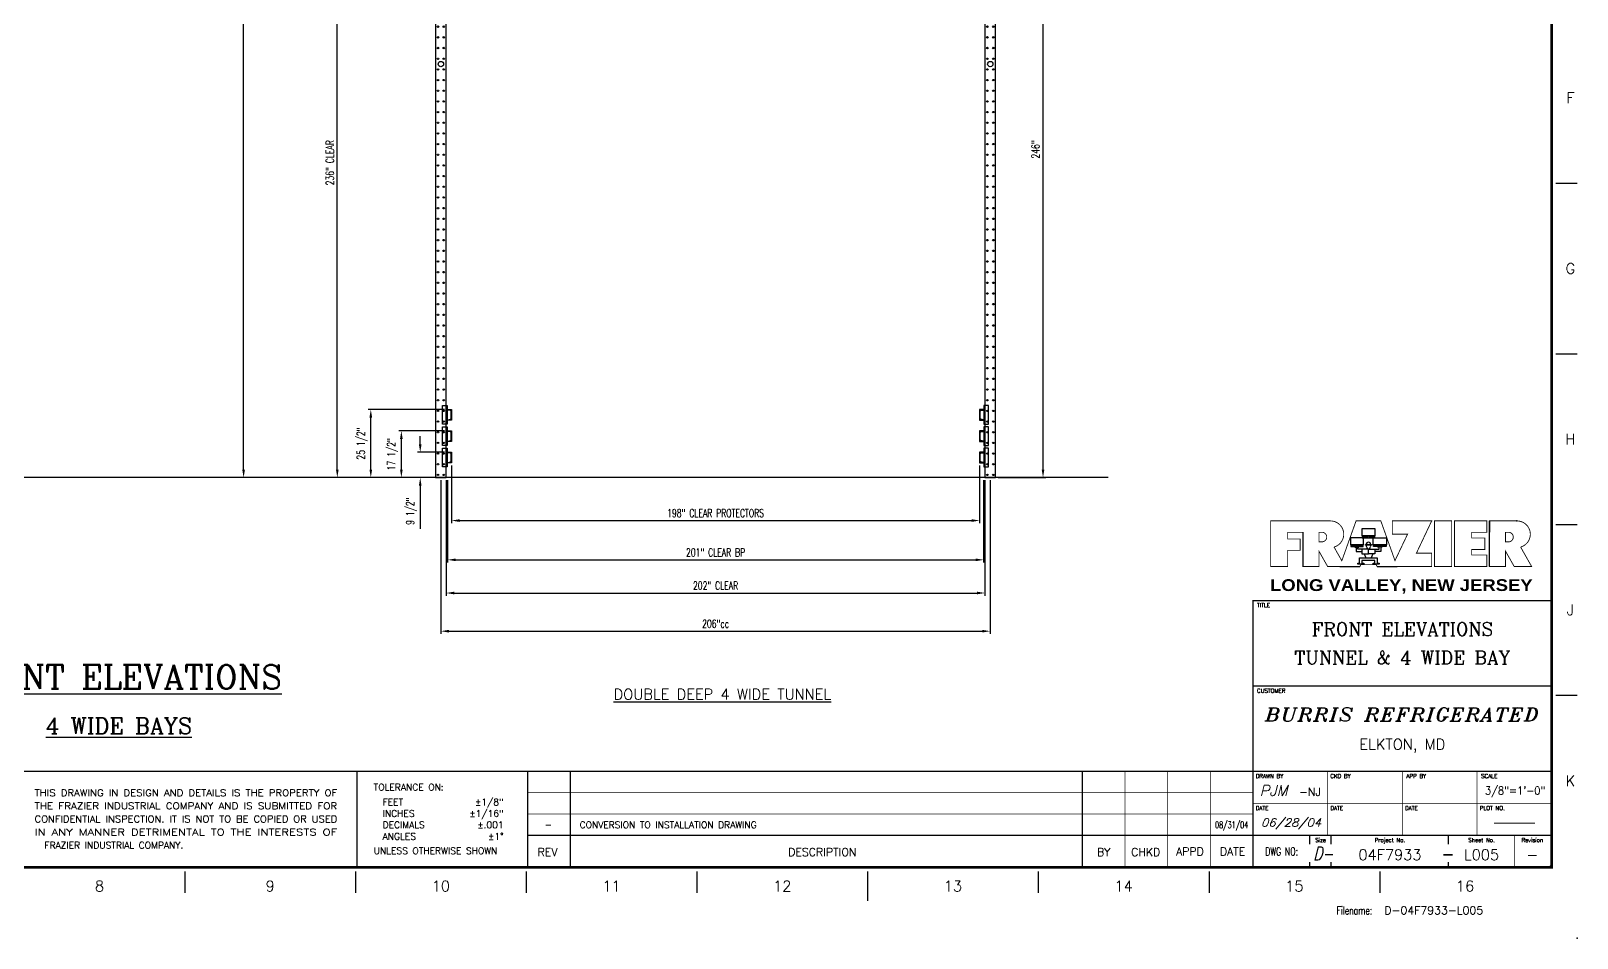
# Model space of a CAD drawing. Extents: x -10 to 1034, y -27 to 667.
# Drawn here: x 454 to 1034, y -27 to 313 of the extents above; entities that cross this region are included whole.
import ezdxf
from ezdxf.enums import TextEntityAlignment as Align

# ---------------------------------------------------------------- set-up
doc = ezdxf.new("R2010")
doc.units = 0
doc.header["$LTSCALE"] = 8
doc.header["$MEASUREMENT"] = 0
doc.linetypes.add('HIDDEN2', pattern=[0.1875, 0.125, -0.0625])
doc.layers.get('0').update_dxf_attribs({"linetype": 'CONTINUOUS'})
doc.layers.get('DEFPOINTS').update_dxf_attribs({"linetype": 'CONTINUOUS'})
for name, color, linetype in [('BORD', 8, 'CONTINUOUS'), ('FDIM', 2, 'CONTINUOUS'), ('HIDDENL2', 92, 'HIDDEN2'), ('OBJCYAN', 4, 'CONTINUOUS'), ('OBJGREEN', 3, 'CONTINUOUS'), ('OBJRED', 1, 'CONTINUOUS'), ('OBJTHIN', 11, 'CONTINUOUS'), ('TEXTL', 2, 'CONTINUOUS')]:
    doc.layers.add(name, color=color, linetype=linetype)
doc.styles.add('2THIRDS', font='romans.shx', dxfattribs={"width": 0.7})
doc.styles.add('BOLD', font='BOLD')
doc.styles.add('BORDER', font='SIMPLEX')
doc.styles.add('COMPLEX', font='complex')
doc.styles.add('ITALIC', font='italic')
doc.styles.add('ITALICT', font='italict', dxfattribs={"height": 24})
doc.styles.add('ROMAND', font='romand.shx')
doc.styles.add('SCRIPTC', font='SCRIPTC')
doc.styles.add('SIMPLEX', font='simplex.shx')
doc.dimstyles.new('2TFR32', dxfattribs={"dimtxt": 0.0938, "dimasz": 0.09375, "dimexe": 0.03125, "dimexo": 0.03125, "dimgap": 0.03125, "dimtad": 1, "dimdec": 5, "dimzin": 1, "dimdsep": 46, "dimlunit": 5, "dimtxsty": '2THIRDS', "dimcen": 0.09375, "dimclrd": 256, "dimclre": 256, "dimclrt": 256, "dimadec": 0, "dimazin": 0, "dimtfac": 0.75, "dimtdec": 4, "dimtofl": 0, "dimtmove": 0, "dimatfit": 0, "dimfxl": 0, "dimfrac": 2, "dimtolj": 1, "dimtzin": 0, "dimarcsym": 0})

# ---------------------------------------------------------------- blocks, each defined once
blk = doc.blocks.new('FLOGO')
at = {"layer": 'BORD'}
for p, q in [((0.378, 0.401), (0.378, 0)), ((2.564, 0.534), (2.564, 0.401)), ((2.564, 0), (2.564, 0.534)), ((0.81, 0), (1.044, 0)), ((1.248, 0), (1.482, 0))]:
    blk.add_line(p, q, dxfattribs=at)
at = {"layer": 'BORD', "const_width": 0.0101}
for points in [[(1.887, 0.534), (1.708, 0.156), (1.887, 0.156), (1.887, 0), (1.248, 0), (1.235, 0.022), (1.057, 0.022), (1.046, 0), (0.668, 0), (0.567, 0.178), (0.567, 0), (0.378, 0), (0.378, 0.401), (0.2, 0.401), (0.2, 0.323), (0.347, 0.323), (0.347, 0.189), (0.2, 0.189), (0.2, 0), (0, 0), (0, 0.534), (0.378, 0.534), (0.645, 0.534), (0.701, 0.534, -0.869818), (0.743, 0.228), (0.834, 0.067), (1.001, 0.534), (1.291, 0.534), (1.457, 0.069), (1.604, 0.378), (1.426, 0.378), (1.426, 0.534), (1.893, 0.534)], [(2.564, 0.534), (2.831, 0.534), (2.564, 0.534), (2.564, 0), (2.753, 0), (2.753, 0.178), (2.854, 0), (3.058, 0), (2.929, 0.228, 0.869818), (2.887, 0.534), (2.831, 0.534)]]:
    blk.add_lwpolyline(points, format="xyb", dxfattribs=at)
for points in [[(0.601, 0.289), (0.567, 0.289), (0.567, 0.401), (0.601, 0.401, -1)], [(2.753, 0.289), (2.753, 0.401), (2.787, 0.401, -1), (2.787, 0.289)]]:
    blk.add_lwpolyline(points, format="xyb", close=True, dxfattribs=at)
at = {"layer": 'BORD'}
for points in [[(1.07, 0.358), (1.224, 0.358), (1.224, 0.44), (1.07, 0.44)], [(0.936, 0.255), (1.089, 0.255), (1.089, 0.337), (0.936, 0.337)], [(0.938, 0.234), (1.086, 0.234), (1.086, 0.255), (0.938, 0.255)], [(0.954, 0.24), (1.002, 0.24), (1.002, 0.25), (0.954, 0.25)], [(1.07, 0.24), (1.022, 0.24), (1.022, 0.25), (1.07, 0.25)], [(1.073, 0.337), (1.221, 0.337), (1.221, 0.358), (1.073, 0.358)], [(1.089, 0.343), (1.137, 0.343), (1.137, 0.352), (1.089, 0.352)], [(1.11, 0.251), (1.11, 0.256), (1.182, 0.256), (1.182, 0.251)], [(1.205, 0.343), (1.157, 0.343), (1.157, 0.352), (1.205, 0.352)], [(1.356, 0.255), (1.203, 0.255), (1.203, 0.337), (1.356, 0.337)], [(1.354, 0.234), (1.206, 0.234), (1.206, 0.255), (1.354, 0.255)], [(1.222, 0.24), (1.27, 0.24), (1.27, 0.25), (1.222, 0.25)], [(1.338, 0.24), (1.29, 0.24), (1.29, 0.25), (1.338, 0.25)], [(1.07, 0.071), (1.07, 0.041), (1.091, 0.041), (1.091, 0.027), (1.021, 0.027), (1.021, 0.041), (1.043, 0.041), (1.043, 0.102), (1.249, 0.102), (1.249, 0.041), (1.271, 0.041), (1.271, 0.027), (1.2, 0.027), (1.2, 0.041), (1.222, 0.041), (1.222, 0.071)]]:
    blk.add_lwpolyline(points, close=True, dxfattribs=at)
at = {"layer": 'BORD', "const_width": 0.0101}
for points in [[(1.921, 0), (1.921, 0.534), (2.121, 0.534), (2.121, 0)], [(2.154, 0), (2.154, 0.534), (2.533, 0.534), (2.533, 0.401), (2.355, 0.401), (2.355, 0.334), (2.51, 0.334), (2.51, 0.2), (2.355, 0.2), (2.355, 0.134), (2.533, 0.134), (2.533, 0)]]:
    blk.add_lwpolyline(points, close=True, dxfattribs=at)
at = {"layer": 'BORD'}
for points in [[(1.07, 0.205), (1.07, 0.15), (1.146, 0.15), (1.146, 0.205), (1.021, 0.205), (1.021, 0.226), (1.034, 0.226), (1.034, 0.234), (0.988, 0.234), (0.988, 0.226), (1.001, 0.226), (1.001, 0.174), (1.07, 0.174)], [(1.127, 0.205), (1.13, 0.216)], [(1.222, 0.205), (1.222, 0.15), (1.146, 0.15), (1.146, 0.205), (1.271, 0.205), (1.271, 0.226), (1.257, 0.226), (1.257, 0.234), (1.304, 0.234), (1.304, 0.226), (1.291, 0.226), (1.291, 0.174), (1.222, 0.174)], [(1.165, 0.205), (1.162, 0.216)], [(1.096, 0.15), (1.115, 0.102)], [(1.196, 0.15), (1.177, 0.102)]]:
    blk.add_lwpolyline(points, dxfattribs=at)
for points in [[(1.174, 0.256, 0.378608), (1.146, 0.285, 0.378608), (1.118, 0.256, 0.378608)], [(1.121, 0.251, 0.351419), (1.123, 0.23), (1.127, 0.225, 0.337041), (1.146, 0.205, 0.337041), (1.165, 0.225), (1.169, 0.23, 0.351419), (1.171, 0.251)]]:
    blk.add_lwpolyline(points, format="xyb", dxfattribs=at)
blk.add_point((2.884, 0.534), dxfattribs=at)
blk.add_point((2.884, 0.534), dxfattribs=at)
blk = doc.blocks.new('sbord_d')
at = {"layer": 'BORD'}
for p, q in [((32.063, 8), (32.312, 8)), ((32.063, 6), (32.312, 6)), ((32.063, 4), (32.312, 4)), ((32.063, 2), (32.312, 2)), ((28.848, 0.821), (28.848, 0.821)), ((29.182, 0.258), (29.182, 0.354)), ((29.432, 0.258), (29.432, 0.354)), ((30.807, 0.258), (30.807, 0.354)), ((29.182, -0.016), (29.182, 0.044)), ((29.432, -0.016), (29.432, 0.044)), ((30.807, -0.016), (30.807, 0.044)), ((16, -0.062), (16, -0.312)), ((18, -0.062), (18, -0.312)), ((20, -0.062), (20, -0.312)), ((22, -0.062), (22, -0.312)), ((24, -0.062), (24, -0.406)), ((26, -0.062), (26, -0.312)), ((28, -0.062), (28, -0.312)), ((30, -0.062), (30, -0.312))]:
    blk.add_line(p, q, dxfattribs=at)
at = {"layer": 'BORD', "const_width": 0.0313}
blk.add_lwpolyline([(-0.016, -0.016), (32.016, -0.016), (32.016, 20.016), (-0.016, 20.016)], close=True, dxfattribs=at)
at = {"layer": 'BORD'}
for points, const_width in [([(28.516, -0.016), (28.516, 0.359), (28.516, 0.734), (28.516, 1.109), (28.516, 2.109), (28.516, 3.109), (32.016, 3.109)], 0.0156), ([(28.516, 2.109), (32.016, 2.109)], 0.0156), ([(18.016, 1.109), (14.016, 1.109), (14.016, -0.016)], 0.0156), ([(20.016, 1.109), (18.016, 1.109), (18.016, -0.016)], 0.0156), ([(28.516, 1.109), (28.016, 1.109), (27.516, 1.109), (27.016, 1.109), (26.516, 1.109), (20.516, 1.109), (20.016, 1.109), (20.016, 0.859)], 0.0156), ([(20.516, 1.109), (20.516, 0.859)], 0.0156), ([(26.516, 1.109), (26.516, 0.859)], 0.0156), ([(27.016, 1.109), (27.016, 0.859)], 0.00781), ([(27.516, 1.109), (27.516, 0.859)], 0.00781), ([(28.016, 1.109), (28.016, 0.859)], 0.00781), ([(28.516, 1.109), (32.016, 1.109)], 0.0156), ([(29.391, 1.109), (29.391, 0.734), (29.391, 0.359)], 0.00781), ([(30.266, 1.109), (30.266, 0.734), (30.266, 0.359)], 0.00781), ([(31.141, 1.109), (31.141, 0.734), (31.141, 0.359)], 0.00781), ([(20.016, 0.859), (20.016, 0.609)], 0.0156), ([(20.016, 0.859), (28.516, 0.859)], 0.00781), ([(20.516, 0.859), (20.516, 0.609)], 0.0156), ([(26.516, 0.859), (26.516, 0.609)], 0.0156), ([(27.016, 0.859), (27.016, 0.609)], 0.00781), ([(27.516, 0.859), (27.516, 0.609)], 0.00781), ([(28.016, 0.859), (28.016, 0.609)], 0.00781), ([(28.516, 0.734), (32.016, 0.734)], 0.00781), ([(20.016, 0.609), (20.016, 0.359)], 0.0156), ([(20.016, 0.609), (28.516, 0.609)], 0.00781), ([(20.516, 0.609), (20.516, 0.359)], 0.0156), ([(26.516, 0.609), (26.516, 0.359)], 0.0156), ([(27.016, 0.609), (27.016, 0.359)], 0.00781), ([(27.516, 0.609), (27.516, 0.359)], 0.00781), ([(28.016, 0.609), (28.016, 0.359)], 0.00781), ([(20.016, 0.359), (28.516, 0.359)], 0.0156), ([(20.016, 0.359), (20.016, 0)], 0.0156), ([(20.516, 0.359), (20.516, 0)], 0.0156), ([(26.516, 0.359), (26.516, 0)], 0.0156), ([(27.016, 0.359), (27.016, 0)], 0.00781), ([(27.516, 0.359), (27.516, 0)], 0.00781), ([(28.016, 0.359), (28.016, 0)], 0.00781), ([(28.516, 0.359), (32.016, 0.359)], 0.0156), ([(31.578, 0.359), (31.578, -0.016)], 0.00781)]:
    blk.add_lwpolyline(points, dxfattribs=dict(at, const_width=const_width))
at = {"layer": 'TEXTL'}
for p in [(32, 0), (32.312, -0.844)]:
    blk.add_point(p, dxfattribs=at)
at = {"layer": 'BORD'}
blk.add_blockref('FLOGO', (28.722, 3.509), dxfattribs=at)
at = {"layer": 'BORD', "style": 'ROMAND'}
for s, p in [('F', (32.234, 9)), ('G', (32.234, 7)), ('H', (32.234, 5)), ('J', (32.234, 3)), ('K', (32.234, 1)), ('8', (15, -0.234)), ('9', (17, -0.234)), ('10', (19, -0.234)), ('11', (21, -0.234)), ('12', (23, -0.234)), ('13', (25, -0.234)), ('14', (27, -0.234)), ('15', (29, -0.234)), ('16', (31, -0.234))]:
    blk.add_text(s, height=0.125, dxfattribs=at).set_placement(p, align=Align.MIDDLE)
at = {"layer": 'BORD'}
for s, height, style, width, p, p2 in [('LONG VALLEY, NEW JERSEY', 0.138, 'BOLD', 0.943702, (28.715, 3.222), (31.792, 3.222)), ('THIS DRAWING IN DESIGN AND DETAILS IS THE PROPERTY OF', 0.07812, 'SIMPLEX', 0.958828, (14.24, 0.819), (17.786, 0.819)), ('THE FRAZIER INDUSTRIAL COMPANY AND IS SUBMITTED FOR', 0.07812, 'SIMPLEX', 0.982552, (14.24, 0.665), (17.786, 0.665)), ('CONFIDENTIAL INSPECTION. IT IS NOT TO BE COPIED OR USED', 0.07812, 'SIMPLEX', 0.947391, (14.24, 0.512), (17.786, 0.512)), ('IN ANY MANNER DETRIMENTAL TO THE INTERESTS OF', 0.07812, 'SIMPLEX', 1.101821, (14.24, 0.358), (17.786, 0.358))]:
    blk.add_text(s, height=height, dxfattribs=dict(at, style=style, width=width)).set_placement(p, p2, align=Align.FIT)
for s, height, style, p in [('TITLE', 0.0469, 'BORDER', (28.563, 3.031)), ('CUSTOMER', 0.0469, 'BORDER', (28.563, 2.031)), ('TOLERANCE ON:', 0.07812, 'SIMPLEX', (18.213, 0.884)), ('DRAWN BY', 0.0469, 'BORDER', (28.547, 1.031)), ('-NJ', 0.0938, 'SIMPLEX', (29.054, 0.821)), ('CKD BY', 0.0469, 'BORDER', (29.422, 1.031)), ('APP BY', 0.0469, 'BORDER', (30.313, 1.031)), ('SCALE', 0.0469, 'BORDER', (31.188, 1.031)), ('FEET', 0.0781, 'SIMPLEX', (18.317, 0.711)), ('INCHES', 0.0781, 'SIMPLEX', (18.317, 0.577)), ('DATE', 0.0469, 'BORDER', (28.547, 0.656)), ('DATE', 0.0469, 'BORDER', (29.422, 0.656)), ('DATE', 0.0469, 'BORDER', (30.297, 0.656)), ('PLOT NO.', 0.0469, 'BORDER', (31.172, 0.656)), ('ANGLES', 0.0781, 'SIMPLEX', (18.317, 0.309)), ('DECIMALS', 0.0781, 'SIMPLEX', (18.317, 0.443)), ('UNLESS OTHERWISE SHOWN', 0.07812, 'SIMPLEX', (18.212, 0.14))]:
    blk.add_text(s, height=height, dxfattribs=dict(at, style=style)).set_placement(p)
at = {"layer": 'BORD', "style": 'SIMPLEX'}
for s, p in [('%%p1/8"', (19.735, 0.711)), ('%%p1/16"', (19.735, 0.577)), ('%%p.001', (19.735, 0.443)), ('%%p1%%d', (19.735, 0.309))]:
    blk.add_text(s, height=0.0781, dxfattribs=at).set_placement(p, align=Align.RIGHT)
at = {"layer": 'BORD'}
for s, height, style, p in [('FRAZIER INDUSTRIAL COMPANY.', 0.07812, 'SIMPLEX', (15.169, 0.204)), ('REV', 0.0938, 'BORDER', (20.25, 0.117)), ('DESCRIPTION', 0.09375, 'BORDER', (23.469, 0.117)), ('BY', 0.0938, 'BORDER', (26.766, 0.117)), ('CHKD', 0.0938, 'BORDER', (27.259, 0.117)), ('APPD', 0.0938, 'SIMPLEX', (27.776, 0.124)), ('DATE', 0.0938, 'SIMPLEX', (28.276, 0.124)), ('Size', 0.0469, 'BORDER', (29.307, 0.281)), ('Project No.', 0.04688, 'BORDER', (30.12, 0.281)), ('Sheet No.', 0.0469, 'BORDER', (31.193, 0.281)), ('Revision', 0.0469, 'BORDER', (31.789, 0.281))]:
    blk.add_text(s, height=height, dxfattribs=dict(at, style=style)).set_placement(p, align=Align.CENTER)
at = {"layer": 'BORD', "style": '2THIRDS', "width": 0.7}
for s, p in [('DWG NO:', (28.851, 0.124)), ('Filename:', (29.703, -0.567))]:
    blk.add_text(s, height=0.0938, dxfattribs=at).set_placement(p, align=Align.CENTER)
at = {"layer": 'BORD', "style": 'ROMAND', "oblique": 15, "width": 0.75}
for s, height, p in [('D-', 0.1562, (29.218, 0.067)), ('-', 0.188, (30.7, 0.051))]:
    blk.add_text(s, height=height, dxfattribs=at).set_placement(p)
at = {"layer": 'TEXTL', "flags": 8}
for tag, height, style, p in [('TITLE1', 0.156, 'COMPLEX', (30.266, 2.776)), ('TITLE2', 0.156, 'COMPLEX', (30.266, 2.443)), ('CHK', 0.0938, 'SIMPLEX', (29.828, 0.883)), ('APP', 0.0938, 'SIMPLEX', (30.703, 0.883)), ('JOB#', 0.125, 'ROMAND', (30.12, 0.133)), ('SHT', 0.125, 'ROMAND', (31.193, 0.133)), ('REV', 0.125, 'ROMAND', (31.789, 0.133))]:
    blk.add_attdef(tag, text='', height=height, dxfattribs=dict(at, style=style)).set_placement(p, align=Align.MIDDLE)
for tag, height, style, width, p, p2 in [('CUSTOMER', 0.156, 'ITALICT', 2.333901, (28.655, 1.697), (31.867, 1.697)), ('CAPP', 0.0781, 'SIMPLEX', 1.292308, (27.588, 0.944), (27.963, 0.944)), ('CDT', 0.0781, 'SIMPLEX', 1.866, (28.071, 0.943), (28.46, 0.943)), ('SCALE', 0.0938, 'SIMPLEX', 1.702732, (31.234, 0.837), (31.941, 0.837)), ('BAPP', 0.0781, 'SIMPLEX', 1.292308, (27.588, 0.683), (27.963, 0.683)), ('BDT', 0.0781, 'SIMPLEX', 1.866, (28.071, 0.683), (28.46, 0.683)), ('DATE', 0.0938, 'ITALIC', 1.795034, (28.609, 0.462), (29.315, 0.462)), ('CHKDT', 0.0938, 'SIMPLEX', 1.555556, (29.484, 0.462), (30.172, 0.462)), ('APPDT', 0.0938, 'SIMPLEX', 1.555556, (30.359, 0.462), (31.047, 0.462)), ('PLOT#', 0.0938, 'SIMPLEX', 8.555556, (31.234, 0.462), (31.922, 0.462)), ('AAPP', 0.0781, 'SIMPLEX', 1.275949, (27.588, 0.443), (27.963, 0.443)), ('ADT', 0.0781, 'SIMPLEX', 1.833263, (28.071, 0.443), (28.46, 0.443))]:
    blk.add_attdef(tag, text='', height=height, dxfattribs=dict(at, style=style, width=width)).set_placement(p, p2, align=Align.FIT)
for tag, height, style, p in [('LOCATION', 0.125, 'COMPLEX', (30.266, 1.364)), ('REVC', 0.0781, 'SIMPLEX', (20.259, 0.945)), ('CBY', 0.0781, 'ROMAND', (26.755, 0.943)), ('CCHK', 0.0781, 'SIMPLEX', (27.255, 0.943)), ('REVB', 0.0781, 'SIMPLEX', (20.259, 0.695)), ('BBY', 0.0781, 'ROMAND', (26.755, 0.683)), ('BCHK', 0.0781, 'SIMPLEX', (27.255, 0.683)), ('REVA', 0.0781, 'SIMPLEX', (20.259, 0.445)), ('ABY', 0.0781, 'ROMAND', (26.755, 0.443)), ('ACHK', 0.0781, 'SIMPLEX', (27.255, 0.443))]:
    blk.add_attdef(tag, text='', height=height, dxfattribs=dict(at, style=style)).set_placement(p, align=Align.CENTER)
for tag, p, height, style in [('REVCDESC', (20.625, 0.943), 0.0781, 'SIMPLEX'), ('DRBY', (28.593, 0.821), 0.125, 'SCRIPTC'), ('REVBDESC', (20.625, 0.683), 0.0781, 'SIMPLEX'), ('REVADESC', (20.625, 0.443), 0.0781, 'SIMPLEX'), ('DWG#', (30.055, -0.566), 0.0938, 'ROMAND')]:
    blk.add_attdef(tag, p, '', height=height, dxfattribs=dict(at, style=style))
blk = doc.blocks.new('*D5')
at = {"layer": 'DEFPOINTS', "color": 0}
for p in [(569.17, 381.63), (610, 381.63), (606, 145.63)]:
    blk.add_point(p, dxfattribs=at)
at = {"layer": 'FDIM', "lineweight": -2}
for p, q in [((609, 381.63), (568.17, 381.63)), ((569.17, 148.63), (569.17, 378.63)), ((605, 145.63), (568.17, 145.63))]:
    blk.add_line(p, q, dxfattribs=at)
at = {"layer": 'FDIM'}
for points in [[(568.67, 378.63), (569.67, 378.63), (569.17, 381.63)], [(568.67, 148.63), (569.67, 148.63), (569.17, 145.63)]]:
    blk.add_solid(points, dxfattribs=at)
at = {"layer": 'FDIM', "insert": (566.39, 263.63), "char_height": 3.0016, "attachment_point": 5, "rotation": 90, "style": '2THIRDS'}
blk.add_mtext('\\A1;236" CLEAR ', dxfattribs=at)
blk = doc.blocks.new('*D15')
at = {"layer": 'DEFPOINTS', "color": 0}
for p in [(534.04, 555.63), (606, 555.63), (606, 145.63)]:
    blk.add_point(p, dxfattribs=at)
at = {"layer": 'FDIM', "lineweight": -2}
for p, q in [((605, 555.63), (533.04, 555.63)), ((534.04, 148.63), (534.04, 552.63)), ((605, 145.63), (533.04, 145.63))]:
    blk.add_line(p, q, dxfattribs=at)
at = {"layer": 'FDIM'}
for points in [[(533.54, 552.63), (534.54, 552.63), (534.04, 555.63)], [(533.54, 148.63), (534.54, 148.63), (534.04, 145.63)]]:
    blk.add_solid(points, dxfattribs=at)
at = {"layer": 'FDIM', "insert": (531.25, 404.63), "char_height": 3.0016, "attachment_point": 5, "rotation": 90, "style": '2THIRDS'}
blk.add_mtext('\\A1;410" RACK HEIGHT ', dxfattribs=at)
blk = doc.blocks.new('*D18')
at = {"layer": 'DEFPOINTS', "color": 0}
for p in [(812, 391.63), (833.77, 391.63), (816, 145.63)]:
    blk.add_point(p, dxfattribs=at)
at = {"layer": 'FDIM', "lineweight": -2}
for p, q in [((813, 391.63), (834.77, 391.63)), ((833.77, 148.63), (833.77, 388.63)), ((817, 145.63), (834.77, 145.63))]:
    blk.add_line(p, q, dxfattribs=at)
at = {"layer": 'FDIM'}
for points in [[(833.27, 388.63), (834.27, 388.63), (833.77, 391.63)], [(833.27, 148.63), (834.27, 148.63), (833.77, 145.63)]]:
    blk.add_solid(points, dxfattribs=at)
at = {"layer": 'FDIM', "insert": (830.98, 268.63), "char_height": 3.002, "attachment_point": 5, "rotation": 90, "style": '2THIRDS'}
blk.add_mtext('\\A1;246"', dxfattribs=at)
blk = doc.blocks.new('*D20')
at = {"layer": 'DEFPOINTS', "color": 0}
for p in [(812, 391.63), (841.12, 391.63), (815, 145.63)]:
    blk.add_point(p, dxfattribs=at)
at = {"layer": 'FDIM', "lineweight": -2}
blk.add_line((813, 391.63), (855.73, 391.63), dxfattribs=at)
at = {"layer": 'FDIM', "insert": (848.92, 394.42), "char_height": 3.0016, "attachment_point": 5, "style": '2THIRDS'}
blk.add_mtext('\\A1;246" std', dxfattribs=at)
blk = doc.blocks.new('*D22')
at = {"layer": 'DEFPOINTS', "color": 0}
for p in [(610.5, 145.63), (811.5, 145.63), (811.5, 114.79)]:
    blk.add_point(p, dxfattribs=at)
at = {"layer": 'FDIM', "lineweight": -2}
for p, q in [((610.5, 144.63), (610.5, 113.79)), ((811.5, 144.63), (811.5, 113.79)), ((613.5, 114.79), (808.5, 114.79))]:
    blk.add_line(p, q, dxfattribs=at)
at = {"layer": 'FDIM'}
for points in [[(613.5, 115.29), (613.5, 114.29), (610.5, 114.79)], [(808.5, 115.29), (808.5, 114.29), (811.5, 114.79)]]:
    blk.add_solid(points, dxfattribs=at)
at = {"layer": 'FDIM', "insert": (711, 117.57), "char_height": 3.0016, "attachment_point": 5, "style": '2THIRDS'}
blk.add_mtext('\\A1;201" CLEAR BP', dxfattribs=at)
blk = doc.blocks.new('*D23')
at = {"layer": 'DEFPOINTS', "color": 0}
for p in [(610, 145.63), (812, 145.63), (812, 102.35)]:
    blk.add_point(p, dxfattribs=at)
at = {"layer": 'FDIM', "lineweight": -2}
for p, q in [((610, 144.63), (610, 101.35)), ((812, 144.63), (812, 101.35)), ((613, 102.35), (809, 102.35))]:
    blk.add_line(p, q, dxfattribs=at)
at = {"layer": 'FDIM'}
for points in [[(613, 102.85), (613, 101.85), (610, 102.35)], [(809, 102.85), (809, 101.85), (812, 102.35)]]:
    blk.add_solid(points, dxfattribs=at)
at = {"layer": 'FDIM', "insert": (711, 105.13), "char_height": 3.0016, "attachment_point": 5, "style": '2THIRDS'}
blk.add_mtext('\\A1;202" CLEAR', dxfattribs=at)
blk = doc.blocks.new('*D24')
at = {"layer": 'DEFPOINTS', "color": 0}
for p in [(608, 145.63), (814, 145.63), (814, 88.04)]:
    blk.add_point(p, dxfattribs=at)
at = {"layer": 'FDIM', "lineweight": -2}
for p, q in [((608, 144.63), (608, 87.04)), ((814, 144.63), (814, 87.04)), ((611, 88.04), (811, 88.04))]:
    blk.add_line(p, q, dxfattribs=at)
at = {"layer": 'FDIM'}
for points in [[(611, 88.54), (611, 87.54), (608, 88.04)], [(811, 88.54), (811, 87.54), (814, 88.04)]]:
    blk.add_solid(points, dxfattribs=at)
at = {"layer": 'FDIM', "insert": (711, 90.83), "char_height": 3.002, "attachment_point": 5, "style": '2THIRDS'}
blk.add_mtext('\\A1;206"cc', dxfattribs=at)
blk = doc.blocks.new('C4X54')
blk.add_lwpolyline([(0, 0), (1.63, 0), (1.63, 0.08, 0.368919), (1.52, 0.2), (0.45, 0.37, -0.368919), (0.19, 0.68), (0.19, 3.32, -0.368919), (0.45, 3.63), (1.52, 3.8, 0.368919), (1.63, 3.92), (1.63, 4), (0, 4)], format="xyb", close=True)
blk = doc.blocks.new('*D48')
at = {"layer": 'DEFPOINTS', "color": 0}
for p in [(612, 151.13), (810, 151.13), (810, 129.51)]:
    blk.add_point(p, dxfattribs=at)
at = {"layer": 'FDIM', "lineweight": -2}
for p, q in [((612, 150.13), (612, 128.51)), ((810, 150.13), (810, 128.51)), ((615, 129.51), (807, 129.51))]:
    blk.add_line(p, q, dxfattribs=at)
at = {"layer": 'FDIM'}
for points in [[(615, 130.01), (615, 129.01), (612, 129.51)], [(807, 130.01), (807, 129.01), (810, 129.51)]]:
    blk.add_solid(points, dxfattribs=at)
at = {"layer": 'FDIM', "insert": (711, 132.3), "char_height": 3.0016, "attachment_point": 5, "style": '2THIRDS'}
blk.add_mtext('\\A1;198" CLEAR PROTECTORS', dxfattribs=at)
blk = doc.blocks.new('*D49')
at = {"layer": 'DEFPOINTS', "color": 0}
for p in [(610.38, 155.13), (600.26, 145.63), (606, 145.63)]:
    blk.add_point(p, dxfattribs=at)
at = {"layer": 'FDIM', "lineweight": -2}
for p, q in [((600.26, 158.13), (600.26, 161.13)), ((609.38, 155.13), (599.26, 155.13)), ((605, 145.63), (599.26, 145.63)), ((600.26, 142.63), (600.26, 126.42))]:
    blk.add_line(p, q, dxfattribs=at)
at = {"layer": 'FDIM'}
for points in [[(599.76, 158.13), (600.76, 158.13), (600.26, 155.13)], [(599.76, 142.63), (600.76, 142.63), (600.26, 145.63)]]:
    blk.add_solid(points, dxfattribs=at)
at = {"layer": 'FDIM', "insert": (596.97, 133.03), "char_height": 3.002, "attachment_point": 5, "rotation": 90, "style": '2THIRDS'}
blk.add_mtext('\\A1;9 1/2"', dxfattribs=at)
blk = doc.blocks.new('*D50')
at = {"layer": 'DEFPOINTS', "color": 0}
for p in [(593.19, 163.13), (610.38, 163.13), (606, 145.63)]:
    blk.add_point(p, dxfattribs=at)
at = {"layer": 'FDIM', "lineweight": -2}
for p, q in [((609.38, 163.13), (592.19, 163.13)), ((593.19, 148.63), (593.19, 160.13)), ((605, 145.63), (592.19, 145.63))]:
    blk.add_line(p, q, dxfattribs=at)
at = {"layer": 'FDIM'}
for points in [[(592.69, 160.13), (593.69, 160.13), (593.19, 163.13)], [(592.69, 148.63), (593.69, 148.63), (593.19, 145.63)]]:
    blk.add_solid(points, dxfattribs=at)
at = {"layer": 'FDIM', "insert": (589.9, 154.38), "char_height": 3.0016, "attachment_point": 5, "rotation": 90, "style": '2THIRDS'}
blk.add_mtext('\\A1;17 1/2"', dxfattribs=at)
blk = doc.blocks.new('*D51')
at = {"layer": 'DEFPOINTS', "color": 0}
for p in [(581.73, 171.13), (610.38, 171.13), (606, 145.63)]:
    blk.add_point(p, dxfattribs=at)
at = {"layer": 'FDIM', "lineweight": -2}
for p, q in [((609.38, 171.13), (580.73, 171.13)), ((581.73, 148.63), (581.73, 168.13)), ((605, 145.63), (580.73, 145.63))]:
    blk.add_line(p, q, dxfattribs=at)
at = {"layer": 'FDIM'}
for points in [[(581.23, 168.13), (582.23, 168.13), (581.73, 171.13)], [(581.23, 148.63), (582.23, 148.63), (581.73, 145.63)]]:
    blk.add_solid(points, dxfattribs=at)
at = {"layer": 'FDIM', "insert": (578.45, 158.38), "char_height": 3.0016, "attachment_point": 5, "rotation": 90, "style": '2THIRDS'}
blk.add_mtext('\\A1;25 1/2"', dxfattribs=at)
blk = doc.blocks.new('MP-C4-410')
for points in [[(2, 410), (-2, 410), (-2, 0), (2, 0)], [(-2.5, 0.1875), (2.5, 0.1875), (2.5, 0), (-2.5, 0)]]:
    blk.add_lwpolyline(points, close=True)
at = {"layer": 'OBJTHIN'}
for centre, radius in [((-1.09375, 409), 0.28125), ((1.09375, 409), 0.28125), ((-1.09375, 405), 0.28125), ((-1.09375, 401), 0.28125), ((1.09375, 405), 0.28125), ((1.09375, 401), 0.28125), ((-1.09375, 397), 0.28125), ((1.09375, 397), 0.28125), ((-1.09375, 393), 0.28125), ((-1.09375, 389), 0.28125), ((1.09375, 393), 0.28125), ((1.09375, 389), 0.28125), ((-1.09375, 385), 0.28125), ((1.09375, 385), 0.28125), ((-1.09375, 381), 0.28125), ((-1.09375, 377), 0.28125), ((1.09375, 381), 0.28125), ((1.09375, 377), 0.28125), ((-1.09375, 373), 0.28125), ((1.09375, 373), 0.28125), ((-1.09375, 369), 0.28125), ((-1.09375, 365), 0.28125), ((1.09375, 369), 0.28125), ((1.09375, 365), 0.28125), ((-1.09375, 361), 0.28125), ((1.09375, 361), 0.28125), ((-1.09375, 357), 0.28125), ((1.09375, 357), 0.28125), ((-1.09375, 353), 0.28125), ((-1.09375, 349), 0.28125), ((1.09375, 353), 0.28125), ((1.09375, 349), 0.28125), ((-1.09375, 345), 0.28125), ((1.09375, 345), 0.28125), ((-1.09375, 341), 0.28125), ((-1.09375, 337), 0.28125), ((1.09375, 341), 0.28125), ((1.09375, 337), 0.28125), ((-1.09375, 333), 0.28125), ((1.09375, 333), 0.28125), ((-1.09375, 329), 0.28125), ((-1.09375, 325), 0.28125), ((1.09375, 329), 0.28125), ((1.09375, 325), 0.28125), ((-1.09375, 321), 0.28125), ((0, 319), 1), ((1.09375, 321), 0.28125), ((-1.09375, 317), 0.28125), ((-1.09375, 313), 0.28125), ((1.09375, 317), 0.28125), ((1.09375, 313), 0.28125), ((-1.09375, 309), 0.28125), ((1.09375, 309), 0.28125), ((-1.09375, 305), 0.28125), ((1.09375, 305), 0.28125), ((-1.09375, 301), 0.28125), ((-1.09375, 297), 0.28125), ((1.09375, 301), 0.28125), ((1.09375, 297), 0.28125), ((-1.09375, 293), 0.28125), ((1.09375, 293), 0.28125), ((-1.09375, 289), 0.28125), ((-1.09375, 285), 0.28125), ((1.09375, 289), 0.28125), ((1.09375, 285), 0.28125), ((-1.09375, 281), 0.28125), ((1.09375, 281), 0.28125), ((-1.09375, 277), 0.28125), ((-1.09375, 273), 0.28125), ((1.09375, 277), 0.28125), ((1.09375, 273), 0.28125), ((-1.09375, 269), 0.28125), ((1.09375, 269), 0.28125), ((-1.09375, 265), 0.28125), ((-1.09375, 261), 0.28125), ((1.09375, 265), 0.28125), ((1.09375, 261), 0.28125), ((-1.09375, 257), 0.28125), ((1.09375, 257), 0.28125), ((-1.09375, 253), 0.28125), ((-1.09375, 249), 0.28125), ((1.09375, 253), 0.28125), ((1.09375, 249), 0.28125), ((-1.09375, 245), 0.28125), ((1.09375, 245), 0.28125), ((-1.09375, 241), 0.28125), ((1.09375, 241), 0.28125), ((-1.09375, 237), 0.28125), ((-1.09375, 233), 0.28125), ((1.09375, 237), 0.28125), ((1.09375, 233), 0.28125), ((-1.09375, 229), 0.28125), ((1.09375, 229), 0.28125), ((-1.09375, 225), 0.28125), ((-1.09375, 221), 0.28125), ((1.09375, 225), 0.28125), ((1.09375, 221), 0.28125), ((-1.09375, 217), 0.28125), ((1.09375, 217), 0.28125), ((-1.09375, 213), 0.28125), ((-1.09375, 209), 0.28125), ((1.09375, 213), 0.28125), ((1.09375, 209), 0.28125), ((-1.09375, 205), 0.28125), ((1.09375, 205), 0.28125), ((-1.09375, 201), 0.28125), ((-1.09375, 197), 0.28125), ((1.09375, 201), 0.28125), ((1.09375, 197), 0.28125), ((-1.09375, 193), 0.28125), ((1.09375, 193), 0.28125), ((-1.09375, 189), 0.28125), ((1.09375, 189), 0.28125), ((-1.09375, 185), 0.28125), ((-1.09375, 181), 0.28125), ((1.09375, 185), 0.28125), ((1.09375, 181), 0.28125), ((-1.09375, 177), 0.28125), ((1.09375, 177), 0.28125), ((-1.09375, 173), 0.28125), ((-1.09375, 169), 0.28125), ((1.09375, 173), 0.28125), ((1.09375, 169), 0.28125), ((-1.09375, 165), 0.28125), ((1.09375, 165), 0.28125), ((-1.09375, 161), 0.28125), ((-1.09375, 157), 0.28125), ((1.09375, 161), 0.28125), ((1.09375, 157), 0.28125), ((-1.09375, 153), 0.28125), ((0, 155), 1), ((1.09375, 153), 0.28125), ((-1.09375, 149), 0.28125), ((-1.09375, 145), 0.28125), ((1.09375, 149), 0.28125), ((1.09375, 145), 0.28125), ((-1.09375, 141), 0.28125), ((1.09375, 141), 0.28125), ((-1.09375, 137), 0.28125), ((1.09375, 137), 0.28125), ((-1.09375, 133), 0.28125), ((-1.09375, 129), 0.28125), ((1.09375, 133), 0.28125), ((1.09375, 129), 0.28125), ((-1.09375, 125), 0.28125), ((1.09375, 125), 0.28125), ((-1.09375, 121), 0.28125), ((-1.09375, 117), 0.28125), ((1.09375, 121), 0.28125), ((1.09375, 117), 0.28125), ((-1.09375, 113), 0.28125), ((1.09375, 113), 0.28125), ((-1.09375, 109), 0.28125), ((-1.09375, 105), 0.28125), ((1.09375, 109), 0.28125), ((1.09375, 105), 0.28125), ((-1.09375, 101), 0.28125), ((1.09375, 101), 0.28125), ((-1.09375, 97), 0.28125), ((-1.09375, 93), 0.28125), ((1.09375, 97), 0.28125), ((1.09375, 93), 0.28125), ((-1.09375, 89), 0.28125), ((1.09375, 89), 0.28125), ((-1.09375, 85), 0.28125), ((-1.09375, 81), 0.28125), ((1.09375, 85), 0.28125), ((1.09375, 81), 0.28125), ((-1.09375, 77), 0.28125), ((1.09375, 77), 0.28125), ((-1.09375, 73), 0.28125), ((1.09375, 73), 0.28125), ((-1.09375, 69), 0.28125), ((-1.09375, 65), 0.28125), ((1.09375, 69), 0.28125), ((1.09375, 65), 0.28125), ((-1.09375, 61), 0.28125), ((1.09375, 61), 0.28125), ((-1.09375, 57), 0.28125), ((-1.09375, 53), 0.28125), ((1.09375, 57), 0.28125), ((1.09375, 53), 0.28125), ((-1.09375, 49), 0.28125), ((1.09375, 49), 0.28125), ((-1.09375, 45), 0.28125), ((-1.09375, 41), 0.28125), ((1.09375, 45), 0.28125), ((1.09375, 41), 0.28125), ((-1.09375, 37), 0.28125), ((1.09375, 37), 0.28125), ((-1.09375, 33), 0.28125), ((-1.09375, 29), 0.28125), ((1.09375, 33), 0.28125), ((1.09375, 29), 0.28125), ((-1.09375, 25), 0.28125), ((1.09375, 25), 0.28125), ((-1.09375, 21), 0.28125), ((1.09375, 21), 0.28125), ((-1.09375, 17), 0.28125), ((-1.09375, 13), 0.28125), ((1.09375, 17), 0.28125), ((1.09375, 13), 0.28125), ((-1.09375, 9), 0.28125), ((1.09375, 9), 0.28125), ((-1.09375, 5), 0.28125), ((-1.09375, 1), 0.28125), ((1.09375, 5), 0.28125), ((1.09375, 1), 0.28125)]:
    blk.add_circle(centre, radius, dxfattribs=at)
blk = doc.blocks.new('*D61')
at = {"layer": 'DEFPOINTS', "color": 0}
for p in [(812, 477.63), (841.12, 477.63), (815, 145.63)]:
    blk.add_point(p, dxfattribs=at)
at = {"layer": 'FDIM', "lineweight": -2}
blk.add_line((813, 477.63), (855.73, 477.63), dxfattribs=at)
at = {"layer": 'FDIM', "insert": (848.92, 480.42), "char_height": 3.0016, "attachment_point": 5, "style": '2THIRDS'}
blk.add_mtext('\\A1;332" std', dxfattribs=at)

msp = doc.modelspace()

# ---------------------------------------------------------------- linework, layer by layer
at = {"layer": 'HIDDENL2'}
for p, q in [((610.190865, 172.630197), (610.190865, 165.630197)), ((811.815865, 172.630197), (811.815865, 165.630197)), ((610.190865, 164.630197), (610.190865, 157.630197)), ((811.815865, 164.630197), (811.815865, 157.630197)), ((610.190865, 156.630197), (610.190865, 149.630197)), ((811.815865, 156.630197), (811.815865, 149.630197))]:
    msp.add_line(p, q, dxfattribs=at)
at = {"layer": 'OBJCYAN'}
msp.add_line((858.156987, 145.630197), (81.839451, 145.630197), dxfattribs=at)
at = {"layer": 'OBJTHIN'}
for points in [[(608.628365, 165.630197), (608.628365, 172.630197), (610.378365, 172.630197), (610.378365, 165.630197)], [(813.378365, 165.630197), (813.378365, 172.630197), (811.628365, 172.630197), (811.628365, 165.630197)], [(608.628365, 157.630197), (608.628365, 164.630197), (610.378365, 164.630197), (610.378365, 157.630197)], [(813.378365, 157.630197), (813.378365, 164.630197), (811.628365, 164.630197), (811.628365, 157.630197)], [(608.628365, 149.630197), (608.628365, 156.630197), (610.378365, 156.630197), (610.378365, 149.630197)], [(813.378365, 149.630197), (813.378365, 156.630197), (811.628365, 156.630197), (811.628365, 149.630197)]]:
    msp.add_lwpolyline(points, close=True, dxfattribs=at)

# ---------------------------------------------------------------- block references
at = {"layer": 'FDIM'}
ref = msp.add_blockref('sbord_d', (0, 0), dxfattribs=dict(at, xscale=32, yscale=32, zscale=32))
ref.add_attrib('PLOT#', '-', dxfattribs={"layer": 'TEXTL', "height": 3, "style": 'SIMPLEX', "width": 8.555556, "flags": 8}).set_placement((999.5, 14.79734), (1021.5, 14.79734), align=Align.FIT)
ref.add_attrib('REVA', '-', dxfattribs={"layer": 'TEXTL', "height": 2.5, "style": 'SIMPLEX', "flags": 8}).set_placement((648.299408, 14.233959), align=Align.CENTER)
ref.add_attrib('REVADESC', 'CONVERSION TO INSTALLATION DRAWING', (660.009916, 14.19), dxfattribs={"layer": 'TEXTL', "height": 2.5, "style": 'SIMPLEX', "flags": 8})
ref.add_attrib('ADT', '08/31/04', dxfattribs={"layer": 'TEXTL', "height": 2.5, "style": 'SIMPLEX', "width": 0.674168, "flags": 8}).set_placement((898.28, 14.19), (910.72, 14.19), align=Align.FIT)
ref.add_attrib('TITLE1', 'FRONT ELEVATIONS', dxfattribs={"layer": 'TEXTL', "height": 5, "style": 'COMPLEX', "flags": 8}).set_placement((968.5, 88.833333), align=Align.MIDDLE)
ref.add_attrib('TITLE2', 'TUNNEL & 4 WIDE BAY', dxfattribs={"layer": 'TEXTL', "height": 5, "style": 'COMPLEX', "flags": 8}).set_placement((968.5, 78.166667), align=Align.MIDDLE)
ref.add_attrib('CUSTOMER', 'BURRIS REFRIGERATED', dxfattribs={"layer": 'TEXTL', "height": 5, "style": 'ITALICT', "width": 1.037913, "flags": 8}).set_placement((916.957119, 54.298819), (1019.759904, 54.298819), align=Align.FIT)
ref.add_attrib('LOCATION', 'ELKTON, MD', dxfattribs={"layer": 'TEXTL', "height": 4, "style": 'COMPLEX', "flags": 8}).set_placement((968.5, 43.632152), align=Align.CENTER)
ref.add_attrib('JOB#', '04F7933', dxfattribs={"layer": 'TEXTL', "height": 4, "style": 'ROMAND', "flags": 8}).set_placement((963.83447, 4.25), align=Align.MIDDLE)
ref.add_attrib('DATE', '06/28/04', dxfattribs={"layer": 'TEXTL', "height": 3, "style": 'ITALIC', "width": 0.940256, "flags": 8}).set_placement((915.5, 14.79734), (938.066136, 14.79734), align=Align.FIT)
ref.add_attrib('SHT', 'L005', dxfattribs={"layer": 'TEXTL', "height": 4, "style": 'ROMAND', "flags": 8}).set_placement((998.167235, 4.25), align=Align.MIDDLE)
ref.add_attrib('DWG#', 'D-04F7933-L005', (961.755356, -18.113938), dxfattribs={"layer": 'TEXTL', "height": 3, "style": 'ROMAND', "flags": 8})
ref.add_attrib('SCALE', '3/8"=1\'-0"', dxfattribs={"layer": 'TEXTL', "height": 3, "style": 'SIMPLEX', "width": 0.870078, "flags": 8}).set_placement((999.5, 26.79734), (1022.122017, 26.79734), align=Align.FIT)
ref.add_attrib('DRBY', 'PJM', (914.978618, 26.267079), dxfattribs={"layer": 'TEXTL', "height": 4, "style": 'SCRIPTC', "flags": 8})
ref.add_attrib('REV', '-', dxfattribs={"layer": 'TEXTL', "height": 4, "style": 'ROMAND', "flags": 8}).set_placement((1017.25, 4.25), align=Align.MIDDLE)
at = {"layer": 'OBJGREEN'}
for p in [(608.003365, 145.630197), (814.003365, 145.630197)]:
    msp.add_blockref('MP-C4-410', p, dxfattribs=at)
at = {"layer": 'OBJRED', "xscale": -1}
for p in [(612.003415, 167.130197), (612.003415, 159.130197), (612.003415, 151.130197)]:
    msp.add_blockref('C4X54', p, dxfattribs=at)
at = {"layer": 'OBJRED'}
for p in [(810.003315, 167.130197), (810.003315, 159.130197), (810.003315, 151.130197)]:
    msp.add_blockref('C4X54', p, dxfattribs=at)

# ---------------------------------------------------------------- texts
at = {"layer": 'FDIM', "style": 'COMPLEX'}
for s, height, p in [('%%uFRONT ELEVATIONS', 9, (487.255426, 66.373198)), ('%%uDOUBLE DEEP 4 WIDE TUNNEL', 4, (713.552396, 62.40929)), ('%%u4 WIDE BAYS', 6, (487.255426, 49.554671))]:
    msp.add_text(s, height=height, dxfattribs=at).set_placement(p, align=Align.CENTER)

# ---------------------------------------------------------------- dimensions: what is measured, and where the dimension line sits
at = {"layer": 'FDIM'}
for base, p2, text, picture, middle in [((534.038853, 555.630197), (606.003365, 555.630197), '<> RACK HEIGHT ', '*D15', (534.038853, 404.630197)), ((569.173405, 381.630197), (610.003365, 381.630197), '<> CLEAR ', '*D5', (569.173405, 263.630197))]:
    dim = msp.add_linear_dim(base=base, p1=(606.003365, 145.630197), p2=p2, angle=90, text=text, dimstyle='2TFR32', override={"dimscale": 32, "dimpost": '"'}, dxfattribs=at)
    dim.commit()
    dim.dimension.update_dxf_attribs({"geometry": picture, "text_midpoint": middle, "dimtype": 160})
for feature_location, picture, middle in [((812.003365, 477.630197), '*D61', (848.923077, 480.416864)), ((812.003365, 391.630197), '*D20', (848.923077, 394.416864))]:
    dim = msp.add_ordinate_dim(feature_location=feature_location, offset=(29.116086, 0), dtype=0, origin=(815.003365, 145.630197), text='<> std', dimstyle='2TFR32', override={"dimscale": 32, "dimpost": '"'}, dxfattribs=at)
    dim.commit()
    dim.dimension.update_dxf_attribs({"geometry": picture, "text_midpoint": middle})
for base, p1, p2, picture, middle in [((833.766911, 391.630197), (816.003365, 145.630197), (812.003365, 391.630197), '*D18', (830.980245, 268.630197)), ((581.732332, 171.130197), (606.003365, 145.630197), (610.378365, 171.130197), '*D51', (578.445399, 158.380197)), ((593.186407, 163.130197), (606.003365, 145.630197), (610.378365, 163.130197), '*D50', (589.899474, 154.380197))]:
    dim = msp.add_linear_dim(base=base, p1=p1, p2=p2, angle=90, dimstyle='2TFR32', override={"dimscale": 32, "dimpost": '"'}, dxfattribs=at)
    dim.commit()
    dim.dimension.update_dxf_attribs({"geometry": picture, "text_midpoint": middle})
dim = msp.add_linear_dim(base=(600.260983, 145.630197), p1=(610.378365, 155.130197), p2=(606.003365, 145.630197), angle=90, dimstyle='2TFR32', override={"dimscale": 32, "dimpost": '"'}, dxfattribs=at)
dim.commit()
dim.dimension.update_dxf_attribs({"geometry": '*D49', "text_midpoint": (600.260983, 133.02721), "dimtype": 160})
for base, p1, p2, text, picture, middle in [((810.003315, 129.513076), (612.003415, 151.130197), (810.003315, 151.130197), '<> CLEAR PROTECTORS', '*D48', (711.003365, 132.299742)), ((814.003365, 88.043064), (608.003365, 145.630197), (814.003365, 145.630197), '<>cc', '*D24', (711.003365, 90.82973)), ((812.003365, 102.345621), (610.003365, 145.630197), (812.003365, 145.630197), '<> CLEAR', '*D23', (711.003365, 105.132288)), ((811.503365, 114.788292), (610.503365, 145.630197), (811.503365, 145.630197), '<> CLEAR BP', '*D22', (711.003365, 117.574959))]:
    dim = msp.add_linear_dim(base=base, p1=p1, p2=p2, text=text, dimstyle='2TFR32', override={"dimscale": 32, "dimpost": '"'}, dxfattribs=at)
    dim.commit()
    dim.dimension.update_dxf_attribs({"geometry": picture, "text_midpoint": middle})

doc.saveas('drawing.dxf')
